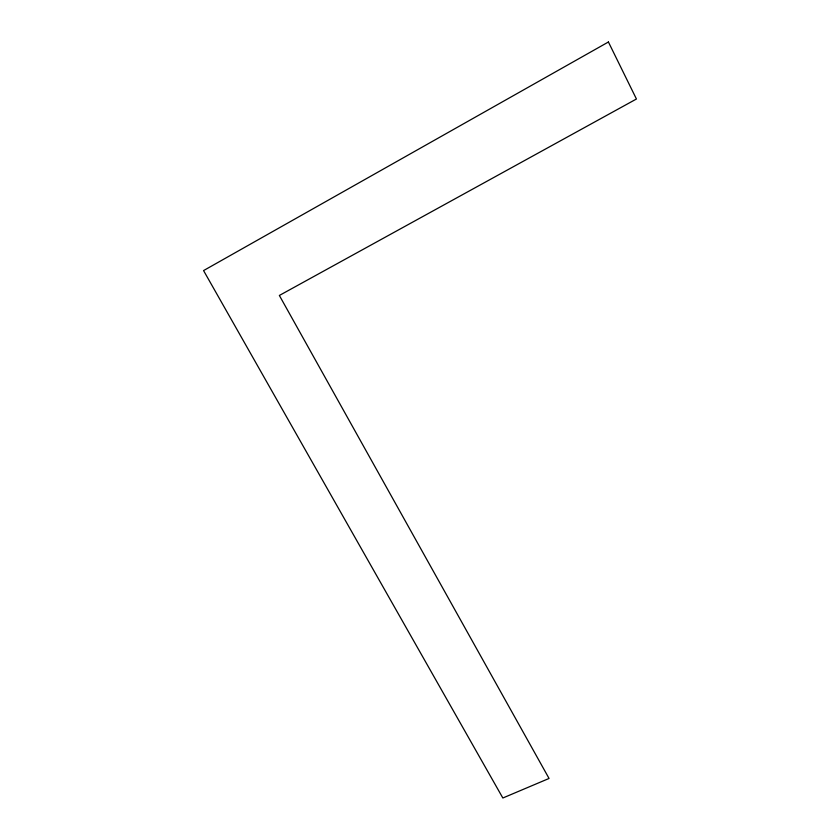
<?xml version="1.0" encoding="UTF-8"?>
<svg xmlns="http://www.w3.org/2000/svg" width="840" height="840" viewBox="0 0 840 840"><rect width="100%" height="100%" fill="white"/><g stroke="black" fill="none" stroke-linecap="round" stroke-linejoin="round"><path stroke-width="1.26" d="M608.412 42L203.564 270.585L502.845 798L549.055 778.46L279.363 295.459L636.437 99.005L608.412 42"/></g></svg>
